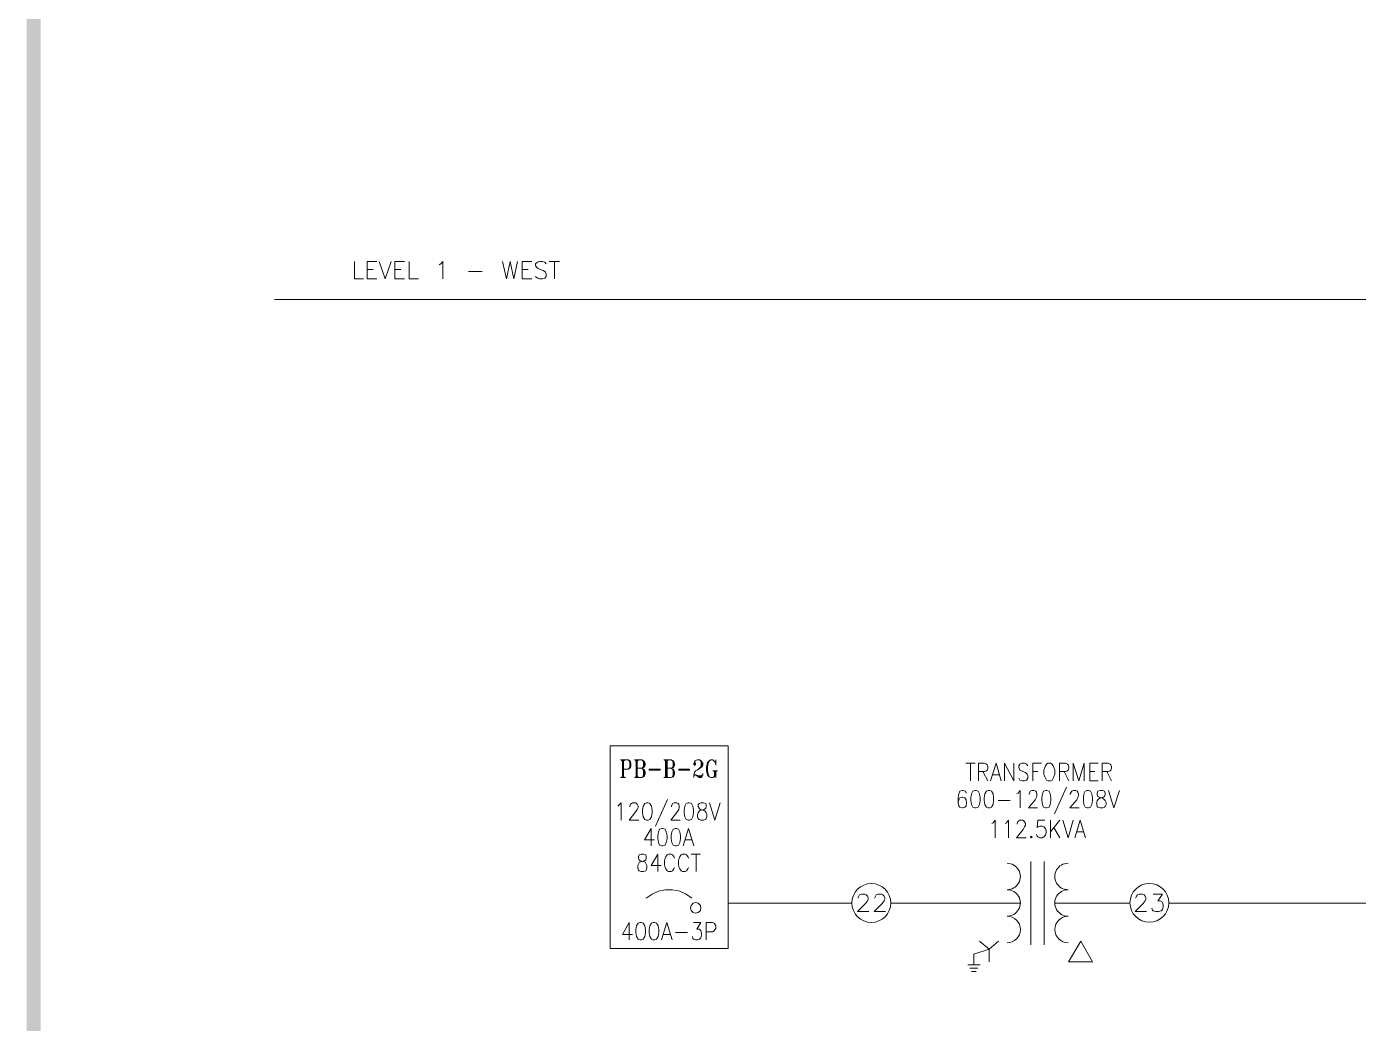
# Model space of a CAD drawing. Header units: inches. Extents: x 0.9 to 46, y 0.8 to 32.4.
# Drawn here: x 1.54 to 7.51, y 5.65 to 10.12 of the extents above; entities that cross this region are included whole.
import ezdxf

# ---------------------------------------------------------------- set-up
doc = ezdxf.new("R2010")
doc.units = ezdxf.units.IN
doc.header["$MEASUREMENT"] = 0
doc.layers.add('PDF_Geometry', color=7, linetype='Continuous')
doc.layers.add('PDF_Solid Fills', color=7, linetype='Continuous')

msp = doc.modelspace()

# ---------------------------------------------------------------- linework, layer by layer
at = {"layer": 'PDF_Geometry', "color": 8, "lineweight": 20, "true_color": 0x808080}
for points in [[(3.0083, 9.0648), (3.0083, 8.9865), (3.0483, 8.9865)], [(3.1083, 8.9865), (3.0649, 8.9865), (3.0649, 9.0648), (3.1083, 9.0648)], [(3.0649, 9.0282), (3.0916, 9.0282)], [(3.1183, 9.0648), (3.1466, 8.9865), (3.1733, 9.0648)], [(3.2333, 8.9865), (3.1899, 8.9865), (3.1899, 9.0648), (3.2333, 9.0648)], [(3.1899, 9.0282), (3.2166, 9.0282)], [(3.2533, 9.0648), (3.2533, 8.9865), (3.2949, 8.9865)], [(3.3883, 9.0498), (3.3949, 9.0548), (3.4049, 9.0648), (3.4049, 8.9865)], [(3.5199, 9.0198), (3.5816, 9.0198)], [(3.6716, 9.0648), (3.6899, 8.9865), (3.7066, 9.0648), (3.7233, 8.9865), (3.7399, 9.0648)], [(3.8033, 8.9865), (3.7599, 8.9865), (3.7599, 9.0648), (3.8033, 9.0648)], [(3.7599, 9.0282), (3.7866, 9.0282)], [(3.8683, 9.0548), (3.8616, 9.0615), (3.8516, 9.0648), (3.8383, 9.0648), (3.8283, 9.0615), (3.8199, 9.0548), (3.8199, 9.0465), (3.8249, 9.0398), (3.8283, 9.0348), (3.8349, 9.0315), (3.8549, 9.0248), (3.8616, 9.0198), (3.8649, 9.0165), (3.8683, 9.0098), (3.8683, 8.9982), (3.8616, 8.9898), (3.8516, 8.9865), (3.8383, 8.9865), (3.8283, 8.9898), (3.8199, 8.9982)], [(3.8816, 9.0648), (3.9283, 9.0648)], [(3.9049, 9.0648), (3.9049, 8.9865)], [(2.65, 8.8948), (16.103, 8.8948), (16.103, 6.9499), (41.7374, 6.9499)]]:
    msp.add_lwpolyline(points, dxfattribs=at)
at = {"layer": 'PDF_Geometry', "lineweight": 9}
for points in [[(4.1549, 5.9849), (4.1549, 6.8932), (4.6832, 6.8932), (4.6832, 5.9849)], [(4.5333, 6.8115), (4.5366, 6.8115), (4.5366, 6.8149), (4.5333, 6.8149)], [(6.1182, 6.8149), (6.1116, 6.8115), (6.1066, 6.8032), (6.1032, 6.7966), (6.0999, 6.7849), (6.0999, 6.7665), (6.1032, 6.7549), (6.1066, 6.7482), (6.1116, 6.7399), (6.1182, 6.7365), (6.1299, 6.7365), (6.1366, 6.7399), (6.1416, 6.7482), (6.1449, 6.7549), (6.1482, 6.7665), (6.1482, 6.7849), (6.1449, 6.7966), (6.1416, 6.8032), (6.1366, 6.8115), (6.1299, 6.8149)], [(4.3783, 6.7849), (4.3299, 6.7849), (4.3299, 6.7882), (4.3783, 6.7882)], [(4.5099, 6.7849), (4.4633, 6.7849), (4.4633, 6.7882), (4.5099, 6.7882)], [(5.7899, 6.6932), (5.7816, 6.6899), (5.7749, 6.6782), (5.7716, 6.6599), (5.7716, 6.6482), (5.7749, 6.6299), (5.7816, 6.6182), (5.7899, 6.6149), (5.7966, 6.6149), (5.8049, 6.6182), (5.8116, 6.6299), (5.8132, 6.6482), (5.8132, 6.6599), (5.8116, 6.6782), (5.8049, 6.6899), (5.7966, 6.6932)], [(5.8499, 6.6932), (5.8416, 6.6899), (5.8349, 6.6782), (5.8316, 6.6599), (5.8316, 6.6482), (5.8349, 6.6299), (5.8416, 6.6182), (5.8499, 6.6149), (5.8566, 6.6149), (5.8649, 6.6182), (5.8716, 6.6299), (5.8732, 6.6482), (5.8732, 6.6599), (5.8716, 6.6782), (5.8649, 6.6899), (5.8566, 6.6932)], [(6.1082, 6.6932), (6.0982, 6.6899), (6.0932, 6.6782), (6.0899, 6.6599), (6.0899, 6.6482), (6.0932, 6.6299), (6.0982, 6.6182), (6.1082, 6.6149), (6.1132, 6.6149), (6.1232, 6.6182), (6.1282, 6.6299), (6.1315, 6.6482), (6.1315, 6.6599), (6.1282, 6.6782), (6.1232, 6.6899), (6.1132, 6.6932)], [(6.2932, 6.6932), (6.2849, 6.6899), (6.2782, 6.6782), (6.2766, 6.6599), (6.2766, 6.6482), (6.2782, 6.6299), (6.2849, 6.6182), (6.2932, 6.6149), (6.2999, 6.6149), (6.3082, 6.6182), (6.3149, 6.6299), (6.3182, 6.6482), (6.3182, 6.6599), (6.3149, 6.6782), (6.3082, 6.6899), (6.2999, 6.6932)], [(6.3516, 6.6932), (6.3415, 6.6899), (6.3382, 6.6815), (6.3382, 6.6749), (6.3415, 6.6665), (6.3482, 6.6632), (6.3599, 6.6599), (6.3682, 6.6549), (6.3749, 6.6482), (6.3782, 6.6399), (6.3782, 6.6299), (6.3749, 6.6216), (6.3716, 6.6182), (6.3632, 6.6149), (6.3516, 6.6149), (6.3415, 6.6182), (6.3382, 6.6216), (6.3365, 6.6299), (6.3365, 6.6399), (6.3382, 6.6482), (6.3449, 6.6549), (6.3532, 6.6599), (6.3666, 6.6632), (6.3716, 6.6665), (6.3749, 6.6749), (6.3749, 6.6815), (6.3716, 6.6899), (6.3632, 6.6932)], [(4.3183, 6.6382), (4.3099, 6.6349), (4.3032, 6.6232), (4.2999, 6.6049), (4.2999, 6.5932), (4.3032, 6.5749), (4.3099, 6.5632), (4.3183, 6.5599), (4.3249, 6.5599), (4.3332, 6.5632), (4.3399, 6.5749), (4.3433, 6.5932), (4.3433, 6.6049), (4.3399, 6.6232), (4.3332, 6.6349), (4.3249, 6.6382)], [(4.5049, 6.6382), (4.4949, 6.6349), (4.4899, 6.6232), (4.4866, 6.6049), (4.4866, 6.5932), (4.4899, 6.5749), (4.4949, 6.5632), (4.5049, 6.5599), (4.5099, 6.5599), (4.5199, 6.5632), (4.5249, 6.5749), (4.5282, 6.5932), (4.5282, 6.6049), (4.5249, 6.6232), (4.5199, 6.6349), (4.5099, 6.6382)], [(4.5616, 6.6382), (4.5533, 6.6349), (4.5499, 6.6282), (4.5499, 6.6199), (4.5533, 6.6132), (4.5582, 6.6082), (4.5699, 6.6049), (4.5799, 6.6015), (4.5849, 6.5932), (4.5883, 6.5865), (4.5883, 6.5749), (4.5849, 6.5682), (4.5833, 6.5632), (4.5732, 6.5599), (4.5616, 6.5599), (4.5533, 6.5632), (4.5499, 6.5682), (4.5466, 6.5749), (4.5466, 6.5865), (4.5499, 6.5932), (4.5549, 6.6015), (4.5649, 6.6049), (4.5766, 6.6082), (4.5833, 6.6132), (4.5849, 6.6199), (4.5849, 6.6282), (4.5833, 6.6349), (4.5732, 6.6382)], [(4.3866, 6.5232), (4.3766, 6.5199), (4.3716, 6.5082), (4.3682, 6.4899), (4.3682, 6.4782), (4.3716, 6.4599), (4.3766, 6.4482), (4.3866, 6.4449), (4.3916, 6.4449), (4.4016, 6.4482), (4.4066, 6.4599), (4.4099, 6.4782), (4.4099, 6.4899), (4.4066, 6.5082), (4.4016, 6.5199), (4.3916, 6.5232)], [(4.4466, 6.5232), (4.4366, 6.5199), (4.4316, 6.5082), (4.4283, 6.4899), (4.4283, 6.4782), (4.4316, 6.4599), (4.4366, 6.4482), (4.4466, 6.4449), (4.4516, 6.4449), (4.4616, 6.4482), (4.4666, 6.4599), (4.4699, 6.4782), (4.4699, 6.4899), (4.4666, 6.5082), (4.4616, 6.5199), (4.4516, 6.5232)], [(6.0432, 6.4882), (6.0399, 6.4849), (6.0432, 6.4815), (6.0465, 6.4849)], [(4.2933, 6.4082), (4.2849, 6.4049), (4.2816, 6.3966), (4.2816, 6.3899), (4.2849, 6.3816), (4.2899, 6.3782), (4.3016, 6.3749), (4.3116, 6.3715), (4.3166, 6.3632), (4.3199, 6.3565), (4.3199, 6.3449), (4.3166, 6.3365), (4.3149, 6.3332), (4.3049, 6.3299), (4.2933, 6.3299), (4.2849, 6.3332), (4.2816, 6.3365), (4.2783, 6.3449), (4.2783, 6.3565), (4.2816, 6.3632), (4.2866, 6.3715), (4.2966, 6.3749), (4.3083, 6.3782), (4.3149, 6.3816), (4.3166, 6.3899), (4.3166, 6.3966), (4.3149, 6.4049), (4.3049, 6.4082)], [(4.5616, 6.1665), (4.5599, 6.1782), (4.5499, 6.1882), (4.5382, 6.1916), (4.5266, 6.1882), (4.5183, 6.1782), (4.5149, 6.1665), (4.5183, 6.1549), (4.5266, 6.1466), (4.5382, 6.1432), (4.5499, 6.1466), (4.5599, 6.1549)], [(4.2883, 6.1016), (4.2799, 6.0982), (4.2733, 6.0866), (4.2699, 6.0682), (4.2699, 6.0566), (4.2733, 6.0382), (4.2799, 6.0265), (4.2883, 6.0232), (4.2949, 6.0232), (4.3032, 6.0265), (4.3099, 6.0382), (4.3133, 6.0566), (4.3133, 6.0682), (4.3099, 6.0866), (4.3032, 6.0982), (4.2949, 6.1016)], [(4.3483, 6.1016), (4.3399, 6.0982), (4.3332, 6.0866), (4.3299, 6.0682), (4.3299, 6.0566), (4.3332, 6.0382), (4.3399, 6.0265), (4.3483, 6.0232), (4.3549, 6.0232), (4.3633, 6.0265), (4.3699, 6.0382), (4.3733, 6.0566), (4.3733, 6.0682), (4.3699, 6.0866), (4.3633, 6.0982), (4.3549, 6.1016)], [(6.2099, 5.9249), (6.2649, 6.0182), (6.3182, 5.9249)]]:
    msp.add_lwpolyline(points, close=True, dxfattribs=at)
for points in [[(4.2016, 6.8299), (4.2349, 6.8299), (4.2433, 6.8265), (4.2466, 6.8215), (4.2482, 6.8149), (4.2482, 6.8032), (4.2466, 6.7966), (4.2433, 6.7932), (4.2349, 6.7882), (4.2149, 6.7882)], [(4.2033, 6.8299), (4.2099, 6.8265)], [(4.2066, 6.8299), (4.2099, 6.8215)], [(4.2099, 6.8299), (4.2099, 6.7515)], [(4.2133, 6.8265), (4.2133, 6.7549)], [(4.2149, 6.8299), (4.2149, 6.7515)], [(4.2183, 6.8299), (4.2149, 6.8215)], [(4.2216, 6.8299), (4.2149, 6.8265)], [(4.2349, 6.8299), (4.2399, 6.8265), (4.2433, 6.8182), (4.2433, 6.7999), (4.2399, 6.7932), (4.2349, 6.7882)], [(4.2433, 6.8215), (4.2466, 6.8149), (4.2466, 6.8032), (4.2433, 6.7966)], [(4.2633, 6.8299), (4.2966, 6.8299), (4.3049, 6.8265), (4.3083, 6.8215), (4.3116, 6.8149), (4.3116, 6.8065), (4.3083, 6.7999), (4.3049, 6.7966), (4.2966, 6.7932), (4.3049, 6.7882), (4.3083, 6.7849), (4.3116, 6.7782), (4.3116, 6.7665), (4.3083, 6.7582), (4.3049, 6.7549), (4.2966, 6.7515), (4.2633, 6.7515)], [(4.2666, 6.8299), (4.2716, 6.8265)], [(4.2682, 6.8299), (4.2716, 6.8215)], [(4.2716, 6.8299), (4.2716, 6.7515)], [(4.2749, 6.8265), (4.2749, 6.7549)], [(4.2766, 6.8299), (4.2766, 6.7515)], [(4.2966, 6.8299), (4.3016, 6.8265), (4.3049, 6.8182), (4.3049, 6.8032), (4.3016, 6.7966), (4.2966, 6.7932), (4.2766, 6.7932)], [(4.2799, 6.8299), (4.2766, 6.8215)], [(4.2832, 6.8299), (4.2766, 6.8265)], [(4.3049, 6.8215), (4.3083, 6.8149), (4.3083, 6.8065), (4.3049, 6.7999)], [(4.3949, 6.8299), (4.4283, 6.8299), (4.4366, 6.8265), (4.4399, 6.8215), (4.4433, 6.8149), (4.4433, 6.8065), (4.4399, 6.7999), (4.4366, 6.7966), (4.4283, 6.7932), (4.4366, 6.7882), (4.4399, 6.7849), (4.4433, 6.7782), (4.4433, 6.7665), (4.4399, 6.7582), (4.4366, 6.7549), (4.4283, 6.7515), (4.3949, 6.7515)], [(4.3983, 6.8299), (4.4032, 6.8265)], [(4.4016, 6.8299), (4.4032, 6.8215)], [(4.4032, 6.8299), (4.4032, 6.7515)], [(4.4066, 6.8265), (4.4066, 6.7549)], [(4.4099, 6.8299), (4.4099, 6.7515)], [(4.4283, 6.8299), (4.4349, 6.8265), (4.4366, 6.8182), (4.4366, 6.8032), (4.4349, 6.7966), (4.4283, 6.7932), (4.4099, 6.7932)], [(4.4116, 6.8299), (4.4099, 6.8215)], [(4.4149, 6.8299), (4.4099, 6.8265)], [(4.4366, 6.8215), (4.4399, 6.8149), (4.4399, 6.8065), (4.4366, 6.7999)], [(4.5333, 6.8182), (4.5366, 6.8182), (4.5382, 6.8149), (4.5382, 6.8115), (4.5366, 6.8065), (4.5333, 6.8065), (4.5299, 6.8115), (4.5299, 6.8149), (4.5333, 6.8215), (4.5366, 6.8265), (4.5449, 6.8299), (4.5549, 6.8299), (4.5632, 6.8265), (4.5666, 6.8215), (4.5699, 6.8149), (4.5699, 6.8065), (4.5666, 6.7999), (4.5582, 6.7932), (4.5449, 6.7849), (4.5382, 6.7816), (4.5333, 6.7732), (4.5299, 6.7632), (4.5299, 6.7515)], [(4.5549, 6.8299), (4.5616, 6.8265), (4.5632, 6.8149), (4.5632, 6.8065), (4.5616, 6.7999), (4.5549, 6.7932), (4.5449, 6.7849)], [(4.5632, 6.8215), (4.5666, 6.8149), (4.5666, 6.8065), (4.5632, 6.7999)], [(4.6266, 6.8182), (4.6282, 6.8299), (4.6282, 6.8065), (4.6266, 6.8182), (4.6199, 6.8265), (4.6149, 6.8299), (4.6066, 6.8299), (4.5982, 6.8265), (4.5916, 6.8182), (4.5899, 6.8115), (4.5866, 6.7999), (4.5866, 6.7816), (4.5899, 6.7699), (4.5916, 6.7632), (4.5982, 6.7549), (4.6066, 6.7515), (4.6149, 6.7515), (4.6199, 6.7549), (4.6266, 6.7549), (4.6282, 6.7515), (4.6282, 6.7816)], [(4.5949, 6.8182), (4.5916, 6.8115), (4.5899, 6.7999), (4.5899, 6.7816), (4.5916, 6.7699), (4.5949, 6.7632)], [(4.6066, 6.8299), (4.5999, 6.8265), (4.5949, 6.8149), (4.5916, 6.7999), (4.5916, 6.7816), (4.5949, 6.7665), (4.5999, 6.7549), (4.6066, 6.7515)], [(5.7499, 6.8149), (5.7916, 6.8149)], [(5.7699, 6.8149), (5.7699, 6.7365)], [(5.8066, 6.7365), (5.8066, 6.8149), (5.8332, 6.8149), (5.8416, 6.8115), (5.8449, 6.8082), (5.8482, 6.7999), (5.8482, 6.7932), (5.8449, 6.7849), (5.8416, 6.7816), (5.8332, 6.7782), (5.8066, 6.7782)], [(5.8599, 6.7365), (5.8849, 6.8149), (5.9082, 6.7365)], [(5.9232, 6.7365), (5.9232, 6.8149), (5.9649, 6.7365), (5.9649, 6.8149)], [(6.0282, 6.8032), (6.0216, 6.8115), (6.0132, 6.8149), (6.0016, 6.8149), (5.9915, 6.8115), (5.9866, 6.8032), (5.9866, 6.7966), (5.9899, 6.7882), (5.9915, 6.7849), (5.9982, 6.7816), (6.0166, 6.7732), (6.0216, 6.7699), (6.0249, 6.7665), (6.0282, 6.7582), (6.0282, 6.7482), (6.0216, 6.7399), (6.0132, 6.7365), (6.0016, 6.7365), (5.9915, 6.7399), (5.9866, 6.7482)], [(6.0499, 6.7365), (6.0499, 6.8149), (6.0882, 6.8149)], [(6.1699, 6.7365), (6.1699, 6.8149), (6.1966, 6.8149), (6.2049, 6.8115), (6.2082, 6.8082), (6.2116, 6.7999), (6.2116, 6.7932), (6.2082, 6.7849), (6.2049, 6.7816), (6.1966, 6.7782), (6.1699, 6.7782)], [(6.2316, 6.7365), (6.2316, 6.8149), (6.2565, 6.7365), (6.2799, 6.8149), (6.2799, 6.7365)], [(6.3432, 6.7365), (6.3049, 6.7365), (6.3049, 6.8149), (6.3432, 6.8149)], [(6.3616, 6.7365), (6.3616, 6.8149), (6.3882, 6.8149), (6.3966, 6.8115), (6.3999, 6.8082), (6.4032, 6.7999), (6.4032, 6.7932), (6.3999, 6.7849), (6.3966, 6.7816), (6.3882, 6.7782), (6.3616, 6.7782)], [(4.2016, 6.7515), (4.2233, 6.7515)], [(4.2099, 6.7549), (4.2033, 6.7515)], [(4.2099, 6.7582), (4.2066, 6.7515)], [(4.2149, 6.7582), (4.2183, 6.7515)], [(4.2149, 6.7549), (4.2216, 6.7515)], [(4.2716, 6.7549), (4.2666, 6.7515)], [(4.2716, 6.7582), (4.2682, 6.7515)], [(4.2766, 6.7582), (4.2799, 6.7515)], [(4.2766, 6.7549), (4.2832, 6.7515)], [(4.2966, 6.7932), (4.3016, 6.7882), (4.3049, 6.7816), (4.3049, 6.7632), (4.3016, 6.7549), (4.2966, 6.7515)], [(4.3049, 6.7849), (4.3083, 6.7782), (4.3083, 6.7665), (4.3049, 6.7582)], [(4.4032, 6.7549), (4.3983, 6.7515)], [(4.4032, 6.7582), (4.4016, 6.7515)], [(4.4099, 6.7582), (4.4116, 6.7515)], [(4.4099, 6.7549), (4.4149, 6.7515)], [(4.4283, 6.7932), (4.4349, 6.7882), (4.4366, 6.7816), (4.4366, 6.7632), (4.4349, 6.7549), (4.4283, 6.7515)], [(4.4366, 6.7849), (4.4399, 6.7782), (4.4399, 6.7665), (4.4366, 6.7582)], [(4.5299, 6.7582), (4.5333, 6.7632), (4.5382, 6.7632), (4.5533, 6.7582), (4.5632, 6.7582), (4.5699, 6.7632)], [(4.5699, 6.7699), (4.5699, 6.7632), (4.5666, 6.7549), (4.5632, 6.7515), (4.5533, 6.7515), (4.5382, 6.7632), (4.5533, 6.7549), (4.5632, 6.7549), (4.5666, 6.7582)], [(4.6149, 6.7816), (4.6366, 6.7816)], [(4.6166, 6.7816), (4.6233, 6.7782)], [(4.6233, 6.7816), (4.6233, 6.7582), (4.6199, 6.7549)], [(4.6199, 6.7816), (4.6233, 6.7732)], [(4.6266, 6.7782), (4.6266, 6.7582)], [(4.6316, 6.7816), (4.6282, 6.7732)], [(4.6349, 6.7816), (4.6282, 6.7782)], [(5.8266, 6.7782), (5.8482, 6.7365)], [(5.8699, 6.7632), (5.8999, 6.7632)], [(6.0499, 6.7782), (6.0732, 6.7782)], [(6.1899, 6.7782), (6.2116, 6.7365)], [(6.3049, 6.7782), (6.3282, 6.7782)], [(6.3816, 6.7782), (6.4032, 6.7365)], [(5.7516, 6.6815), (5.7482, 6.6899), (5.7382, 6.6932), (5.7332, 6.6932), (5.7232, 6.6899), (5.7182, 6.6782), (5.7149, 6.6599), (5.7149, 6.6399), (5.7182, 6.6249), (5.7232, 6.6182), (5.7332, 6.6149), (5.7365, 6.6149), (5.7449, 6.6182), (5.7516, 6.6249), (5.7532, 6.6365), (5.7532, 6.6399), (5.7516, 6.6515), (5.7449, 6.6599), (5.7365, 6.6632), (5.7332, 6.6632), (5.7232, 6.6599), (5.7182, 6.6515), (5.7149, 6.6399)], [(5.9782, 6.6782), (5.9849, 6.6815), (5.9932, 6.6932), (5.9932, 6.6149)], [(6.0332, 6.6749), (6.0332, 6.6782), (6.0366, 6.6849), (6.0382, 6.6899), (6.0449, 6.6932), (6.0566, 6.6932), (6.0632, 6.6899), (6.0666, 6.6849), (6.0682, 6.6782), (6.0682, 6.6699), (6.0666, 6.6632), (6.0599, 6.6515), (6.0299, 6.6149), (6.0716, 6.6149)], [(6.2015, 6.7082), (6.1466, 6.5882)], [(6.2182, 6.6749), (6.2182, 6.6782), (6.2215, 6.6849), (6.2249, 6.6899), (6.2316, 6.6932), (6.2432, 6.6932), (6.2482, 6.6899), (6.2515, 6.6849), (6.2549, 6.6782), (6.2549, 6.6699), (6.2515, 6.6632), (6.2466, 6.6515), (6.2165, 6.6149), (6.2582, 6.6149)], [(6.3899, 6.6932), (6.4132, 6.6149), (6.4382, 6.6932)], [(4.1899, 6.6232), (4.1949, 6.6282), (4.2049, 6.6382), (4.2049, 6.5599)], [(4.2433, 6.6199), (4.2433, 6.6232), (4.2466, 6.6315), (4.2499, 6.6349), (4.2549, 6.6382), (4.2682, 6.6382), (4.2733, 6.6349), (4.2766, 6.6315), (4.2799, 6.6232), (4.2799, 6.6165), (4.2766, 6.6082), (4.2699, 6.5982), (4.2399, 6.5599), (4.2832, 6.5599)], [(4.4116, 6.6532), (4.3583, 6.5332)], [(4.4299, 6.6199), (4.4299, 6.6232), (4.4333, 6.6315), (4.4349, 6.6349), (4.4416, 6.6382), (4.4532, 6.6382), (4.4599, 6.6349), (4.4633, 6.6315), (4.4649, 6.6232), (4.4649, 6.6165), (4.4633, 6.6082), (4.4566, 6.5982), (4.4266, 6.5599), (4.4683, 6.5599)], [(4.5999, 6.6382), (4.6249, 6.5599), (4.6482, 6.6382)], [(5.8949, 6.6482), (5.9482, 6.6482)], [(4.3383, 6.4449), (4.3383, 6.5232), (4.3083, 6.4716), (4.3532, 6.4716)], [(4.4816, 6.4449), (4.5066, 6.5232), (4.5299, 6.4449)], [(5.8666, 6.5449), (5.8716, 6.5482), (5.8816, 6.5599), (5.8816, 6.4815)], [(5.9265, 6.5449), (5.9316, 6.5482), (5.9416, 6.5599), (5.9416, 6.4815)], [(5.9799, 6.5415), (5.9799, 6.5449), (5.9832, 6.5532), (5.9866, 6.5566), (5.9915, 6.5599), (6.0049, 6.5599), (6.0099, 6.5566), (6.0132, 6.5532), (6.0166, 6.5449), (6.0166, 6.5382), (6.0132, 6.5299), (6.0066, 6.5182), (5.9766, 6.4815), (6.0199, 6.4815)], [(6.1032, 6.5599), (6.0732, 6.5599), (6.0699, 6.5265), (6.0732, 6.5299), (6.0815, 6.5332), (6.0916, 6.5332), (6.0999, 6.5299), (6.1066, 6.5232), (6.1099, 6.5115), (6.1099, 6.5032), (6.1066, 6.4932), (6.0999, 6.4849), (6.0916, 6.4815), (6.0815, 6.4815), (6.0732, 6.4849), (6.0699, 6.4882), (6.0666, 6.4965)], [(6.1299, 6.5599), (6.1299, 6.4815)], [(6.1716, 6.5599), (6.1299, 6.5082)], [(6.1449, 6.5265), (6.1716, 6.4815)], [(6.1849, 6.5599), (6.2082, 6.4815), (6.2316, 6.5599)], [(6.2382, 6.4815), (6.2616, 6.5599), (6.2866, 6.4815)], [(4.4916, 6.4716), (4.5216, 6.4716)], [(6.2466, 6.5082), (6.2766, 6.5082)], [(4.3682, 6.3299), (4.3682, 6.4082), (4.3383, 6.3565), (4.3833, 6.3565)], [(4.4433, 6.3899), (4.4399, 6.3966), (4.4349, 6.4049), (4.4283, 6.4082), (4.4166, 6.4082), (4.4099, 6.4049), (4.4049, 6.3966), (4.4016, 6.3899), (4.3983, 6.3782), (4.3983, 6.3599), (4.4016, 6.3482), (4.4049, 6.3415), (4.4099, 6.3332), (4.4166, 6.3299), (4.4283, 6.3299), (4.4349, 6.3332), (4.4399, 6.3415), (4.4433, 6.3482)], [(4.5066, 6.3899), (4.5033, 6.3966), (4.4966, 6.4049), (4.4916, 6.4082), (4.4799, 6.4082), (4.4732, 6.4049), (4.4666, 6.3966), (4.4649, 6.3899), (4.4616, 6.3782), (4.4616, 6.3599), (4.4649, 6.3482), (4.4666, 6.3415), (4.4732, 6.3332), (4.4799, 6.3299), (4.4916, 6.3299), (4.4966, 6.3332), (4.5033, 6.3415), (4.5066, 6.3482)], [(4.5183, 6.4082), (4.5599, 6.4082)], [(4.5399, 6.4082), (4.5399, 6.3299)], [(6.0416, 6.0016), (6.0416, 6.3749)], [(6.1016, 6.0016), (6.1016, 6.3749)], [(4.5216, 6.2099), (4.4949, 6.2282), (4.4666, 6.2416), (4.4349, 6.2482), (4.4032, 6.2482), (4.3716, 6.2416), (4.3433, 6.2282), (4.3166, 6.2099)], [(5.2666, 6.2099), (5.2666, 6.2132), (5.2699, 6.2199), (5.2732, 6.2249), (5.2816, 6.2282), (5.2966, 6.2282), (5.3032, 6.2249), (5.3082, 6.2199), (5.3116, 6.2132), (5.3116, 6.2049), (5.3082, 6.1982), (5.2999, 6.1865), (5.2633, 6.1499), (5.3149, 6.1499)], [(5.3416, 6.2099), (5.3416, 6.2132), (5.3449, 6.2199), (5.3483, 6.2249), (5.3566, 6.2282), (5.3716, 6.2282), (5.3782, 6.2249), (5.3832, 6.2199), (5.3866, 6.2132), (5.3866, 6.2049), (5.3832, 6.1982), (5.3749, 6.1865), (5.3382, 6.1499), (5.3899, 6.1499)], [(6.5116, 6.2099), (6.5116, 6.2132), (6.5149, 6.2199), (6.5199, 6.2249), (6.5265, 6.2282), (6.5416, 6.2282), (6.5499, 6.2249), (6.5532, 6.2199), (6.5566, 6.2132), (6.5566, 6.2049), (6.5532, 6.1982), (6.5449, 6.1865), (6.5082, 6.1499), (6.5599, 6.1499)], [(6.5899, 6.2282), (6.6315, 6.2282), (6.6099, 6.1982), (6.6199, 6.1982), (6.6282, 6.1949), (6.6315, 6.1899), (6.6349, 6.1799), (6.6349, 6.1716), (6.6315, 6.1599), (6.6249, 6.1532), (6.6132, 6.1499), (6.6015, 6.1499), (6.5899, 6.1532), (6.5865, 6.1566), (6.5832, 6.1649)], [(4.6832, 6.1882), (5.2382, 6.1882)], [(5.4132, 6.1882), (5.9949, 6.1882)], [(6.1499, 6.1882), (6.4849, 6.1882)], [(8.1699, 5.6499), (8.1699, 6.1882), (6.9949, 6.1882), (6.6599, 6.1882)], [(4.2399, 6.0232), (4.2399, 6.1016), (4.2099, 6.0482), (4.2549, 6.0482)], [(4.3849, 6.0232), (4.4083, 6.1016), (4.4333, 6.0232)], [(4.5282, 6.1016), (4.5616, 6.1016), (4.5432, 6.0716), (4.5533, 6.0716), (4.5582, 6.0682), (4.5616, 6.0632), (4.5649, 6.0532), (4.5649, 6.0449), (4.5616, 6.0332), (4.5549, 6.0265), (4.5466, 6.0232), (4.5382, 6.0232), (4.5282, 6.0265), (4.5249, 6.0299), (4.5233, 6.0382)], [(4.5849, 6.0232), (4.5849, 6.1016), (4.6132, 6.1016), (4.6216, 6.0982), (4.6249, 6.0932), (4.6282, 6.0866), (4.6282, 6.0749), (4.6249, 6.0682), (4.6216, 6.0632), (4.6132, 6.0599), (4.5849, 6.0599)], [(4.3933, 6.0482), (4.4232, 6.0482)], [(4.4483, 6.0566), (4.5016, 6.0566)], [(5.7849, 5.9116), (5.7849, 5.9599), (5.8549, 5.9816), (5.8549, 5.9249)], [(5.8966, 6.0182), (5.8549, 5.9816), (5.8116, 6.0182)], [(5.8132, 5.9116), (5.7582, 5.9116)], [(5.8032, 5.8966), (5.7682, 5.8966)], [(5.7966, 5.8816), (5.7749, 5.8816)]]:
    msp.add_lwpolyline(points, dxfattribs=at)
for points in [[(5.9349, 6.0099, 0.991705), (5.9349, 6.1299, 1.001873), (5.9349, 6.2482, 1.001868), (5.9349, 6.3666)], [(6.2082, 6.3666, 1.011542), (6.2082, 6.2482, 1.011544), (6.2082, 6.1299, 0.992239), (6.2082, 6.0099)]]:
    msp.add_lwpolyline(points, format="xyb", dxfattribs=at)
for centre, radius in [((5.326, 6.1887), 0.0873), ((6.5728, 6.1895), 0.0871)]:
    msp.add_circle(centre, radius, dxfattribs=at)
at = {"layer": 'PDF_Solid Fills', "lineweight": 9, "transparency": 33554559}
for points in [[(1.5383, 0.755), (1.6016, 0.8183), (1.5383, 32.3527)], [(1.6016, 0.8183), (1.5383, 32.3527), (1.6016, 32.2895)]]:
    msp.add_solid(points, dxfattribs=at)

doc.saveas('drawing.dxf')
